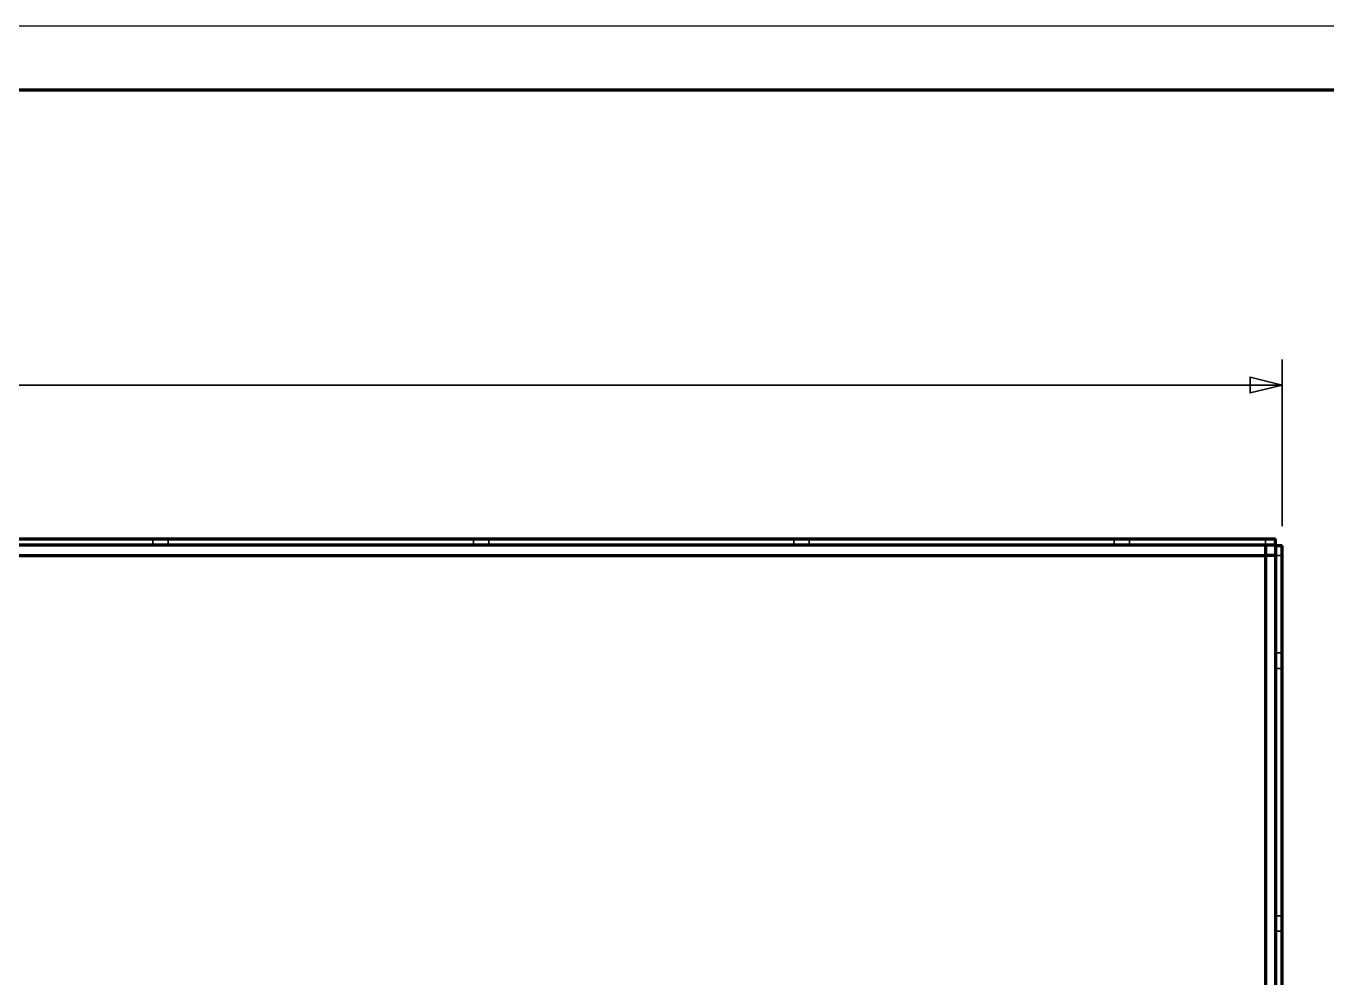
# Model space of a CAD drawing. Header units: millimetres. Extents: x 0 to 420, y 0 to 297.
# Drawn here: x 217 to 318.5, y 222.8 to 297 of the extents above; entities that cross this region are included whole.
import ezdxf

# ---------------------------------------------------------------- set-up
doc = ezdxf.new("R2010")
doc.units = ezdxf.units.MM
doc.linetypes.add('DASHED', pattern=[1.524, 1.27, -0.254])

msp = doc.modelspace()

# ---------------------------------------------------------------- linework, layer by layer
at = {"color": 7, "lineweight": 35}
for p, q in [((315, 258), (315, 271)), ((65, 269), (315, 269))]:
    msp.add_line(p, q, dxfattribs=at)
at = {"color": 1, "lineweight": 70}
for p, q in [((65.51, 257), (314.49, 257)), ((314.49, 256.5), (314.49, 257)), ((314.49, 256.5), (65.51, 256.5)), ((313.7, 256.5), (313.7, 256.49)), ((313.7, 256.49), (313.7, 256.48)), ((313.7, 256.48), (313.7, 256.46)), ((313.7, 256.46), (313.7, 256.42)), ((313.7, 256.42), (313.7, 256.38)), ((313.7, 256.38), (313.7, 256.33)), ((313.7, 256.33), (313.7, 256.27)), ((313.7, 256.27), (313.7, 256.2)), ((313.7, 256.2), (313.7, 256.13)), ((313.7, 256.13), (313.7, 256.05)), ((313.7, 256.05), (313.7, 255.96)), ((313.7, 255.96), (313.7, 255.88)), ((313.7, 255.88), (313.7, 255.79)), ((313.7, 255.79), (313.7, 255.7)), ((314.5, 256.49), (315, 256.49)), ((314.5, 197.51), (314.5, 256.49)), ((315, 197.51), (315, 256.49)), ((66.3, 255.7), (313.7, 255.7)), ((313.79, 255.7), (313.7, 255.7)), ((313.7, 255.7), (313.7, 198.3)), ((313.88, 255.7), (313.79, 255.7)), ((313.96, 255.7), (313.88, 255.7)), ((314.05, 255.7), (313.96, 255.7)), ((314.13, 255.7), (314.05, 255.7)), ((314.2, 255.7), (314.13, 255.7)), ((314.27, 255.7), (314.2, 255.7)), ((314.33, 255.7), (314.27, 255.7)), ((314.38, 255.7), (314.33, 255.7)), ((314.42, 255.7), (314.38, 255.7)), ((314.46, 255.7), (314.42, 255.7)), ((314.48, 255.7), (314.46, 255.7)), ((314.49, 255.7), (314.48, 255.7)), ((314.5, 255.7), (314.49, 255.7))]:
    msp.add_line(p, q, dxfattribs=at)
at = {"color": 5, "linetype": 'DASHED', "lineweight": 35}
for p, q in [((313.7, 257), (66.3, 257)), ((226.9, 257), (226.92, 257)), ((226.92, 257), (226.9, 257)), ((226.9, 257), (226.9, 256.5)), ((226.9, 257), (226.9, 256.5)), ((226.92, 257), (226.96, 257)), ((226.96, 257), (226.92, 257)), ((226.96, 257), (227.03, 257)), ((227.03, 257), (226.96, 257)), ((227.03, 257), (227.13, 257)), ((227.13, 257), (227.03, 257)), ((227.13, 257), (227.24, 257)), ((227.24, 257), (227.13, 257)), ((227.24, 257), (227.37, 257)), ((227.37, 257), (227.24, 257)), ((227.37, 257), (227.5, 257)), ((227.5, 257), (227.37, 257)), ((227.5, 257), (227.63, 257)), ((227.63, 257), (227.5, 257)), ((227.63, 257), (227.76, 257)), ((227.76, 257), (227.63, 257)), ((227.76, 257), (227.87, 257)), ((227.87, 257), (227.76, 257)), ((227.87, 257), (227.97, 257)), ((227.97, 257), (227.87, 257)), ((227.97, 257), (228.04, 257)), ((228.04, 257), (227.97, 257)), ((228.04, 257), (228.08, 257)), ((228.08, 257), (228.04, 257)), ((228.08, 257), (228.1, 257)), ((228.1, 257), (228.08, 257)), ((228.1, 257), (228.1, 256.5)), ((228.1, 257), (228.1, 256.5)), ((251.9, 257), (251.92, 257)), ((251.92, 257), (251.9, 257)), ((251.9, 257), (251.9, 256.5)), ((251.9, 257), (251.9, 256.5)), ((251.92, 257), (251.96, 257)), ((251.96, 257), (251.92, 257)), ((251.96, 257), (252.03, 257)), ((252.03, 257), (251.96, 257)), ((252.03, 257), (252.13, 257)), ((252.13, 257), (252.03, 257)), ((252.13, 257), (252.24, 257)), ((252.24, 257), (252.13, 257)), ((252.24, 257), (252.37, 257)), ((252.37, 257), (252.24, 257)), ((252.37, 257), (252.5, 257)), ((252.5, 257), (252.37, 257)), ((252.5, 257), (252.63, 257)), ((252.63, 257), (252.5, 257)), ((252.63, 257), (252.76, 257)), ((252.76, 257), (252.63, 257)), ((252.76, 257), (252.87, 257)), ((252.87, 257), (252.76, 257)), ((252.87, 257), (252.97, 257)), ((252.97, 257), (252.87, 257)), ((252.97, 257), (253.04, 257)), ((253.04, 257), (252.97, 257)), ((253.04, 257), (253.08, 257)), ((253.08, 257), (253.04, 257)), ((253.08, 257), (253.1, 257)), ((253.1, 257), (253.08, 257)), ((253.1, 257), (253.1, 256.5)), ((253.1, 257), (253.1, 256.5)), ((276.9, 257), (276.92, 257)), ((276.92, 257), (276.9, 257)), ((276.9, 257), (276.9, 256.5)), ((276.9, 257), (276.9, 256.5)), ((276.92, 257), (276.96, 257)), ((276.96, 257), (276.92, 257)), ((276.96, 257), (277.03, 257)), ((277.03, 257), (276.96, 257)), ((277.03, 257), (277.13, 257)), ((277.13, 257), (277.03, 257)), ((277.13, 257), (277.24, 257)), ((277.24, 257), (277.13, 257)), ((277.24, 257), (277.37, 257)), ((277.37, 257), (277.24, 257)), ((277.37, 257), (277.5, 257)), ((277.5, 257), (277.37, 257)), ((277.5, 257), (277.63, 257)), ((277.63, 257), (277.5, 257)), ((277.63, 257), (277.76, 257)), ((277.76, 257), (277.63, 257)), ((277.76, 257), (277.87, 257)), ((277.87, 257), (277.76, 257)), ((277.87, 257), (277.97, 257)), ((277.97, 257), (277.87, 257)), ((277.97, 257), (278.04, 257)), ((278.04, 257), (277.97, 257)), ((278.04, 257), (278.08, 257)), ((278.08, 257), (278.04, 257)), ((278.08, 257), (278.1, 257)), ((278.1, 257), (278.08, 257)), ((278.1, 257), (278.1, 256.5)), ((278.1, 257), (278.1, 256.5)), ((301.9, 257), (301.92, 257)), ((301.92, 257), (301.9, 257)), ((301.9, 257), (301.9, 256.5)), ((301.9, 257), (301.9, 256.5)), ((301.92, 257), (301.96, 257)), ((301.96, 257), (301.92, 257)), ((301.96, 257), (302.03, 257)), ((302.03, 257), (301.96, 257)), ((302.03, 257), (302.13, 257)), ((302.13, 257), (302.03, 257)), ((302.13, 257), (302.24, 257)), ((302.24, 257), (302.13, 257)), ((302.24, 257), (302.37, 257)), ((302.37, 257), (302.24, 257)), ((302.37, 257), (302.5, 257)), ((302.5, 257), (302.37, 257)), ((302.5, 257), (302.63, 257)), ((302.63, 257), (302.5, 257)), ((302.63, 257), (302.76, 257)), ((302.76, 257), (302.63, 257)), ((302.76, 257), (302.87, 257)), ((302.87, 257), (302.76, 257)), ((302.87, 257), (302.97, 257)), ((302.97, 257), (302.87, 257)), ((302.97, 257), (303.04, 257)), ((303.04, 257), (302.97, 257)), ((303.04, 257), (303.08, 257)), ((303.08, 257), (303.04, 257)), ((303.08, 257), (303.1, 257)), ((303.1, 257), (303.08, 257)), ((303.1, 257), (303.1, 256.5)), ((303.1, 257), (303.1, 256.5)), ((314.49, 257), (313.7, 257)), ((313.7, 257), (313.7, 256.5)), ((313.7, 256.99), (313.7, 257)), ((313.7, 256.97), (313.7, 256.99)), ((313.7, 256.93), (313.7, 256.97)), ((313.7, 256.87), (313.7, 256.93)), ((313.7, 256.8), (313.7, 256.87)), ((313.7, 256.72), (313.7, 256.8)), ((314.49, 257), (314.49, 256.5)), ((66.3, 256.5), (313.7, 256.5)), ((226.92, 256.5), (226.9, 256.5)), ((226.9, 256.5), (226.92, 256.5)), ((226.96, 256.5), (226.92, 256.5)), ((226.92, 256.5), (226.96, 256.5)), ((227.03, 256.5), (226.96, 256.5)), ((226.96, 256.5), (227.03, 256.5)), ((227.13, 256.5), (227.03, 256.5)), ((227.03, 256.5), (227.13, 256.5)), ((227.24, 256.5), (227.13, 256.5)), ((227.13, 256.5), (227.24, 256.5)), ((227.37, 256.5), (227.24, 256.5)), ((227.24, 256.5), (227.37, 256.5)), ((227.5, 256.5), (227.37, 256.5)), ((227.37, 256.5), (227.5, 256.5)), ((227.63, 256.5), (227.5, 256.5)), ((227.5, 256.5), (227.63, 256.5)), ((227.76, 256.5), (227.63, 256.5)), ((227.63, 256.5), (227.76, 256.5)), ((227.87, 256.5), (227.76, 256.5)), ((227.76, 256.5), (227.87, 256.5)), ((227.97, 256.5), (227.87, 256.5)), ((227.87, 256.5), (227.97, 256.5)), ((228.04, 256.5), (227.97, 256.5)), ((227.97, 256.5), (228.04, 256.5)), ((228.08, 256.5), (228.04, 256.5)), ((228.04, 256.5), (228.08, 256.5)), ((228.1, 256.5), (228.08, 256.5)), ((228.08, 256.5), (228.1, 256.5)), ((251.92, 256.5), (251.9, 256.5)), ((251.9, 256.5), (251.92, 256.5)), ((251.96, 256.5), (251.92, 256.5)), ((251.92, 256.5), (251.96, 256.5)), ((252.03, 256.5), (251.96, 256.5)), ((251.96, 256.5), (252.03, 256.5)), ((252.13, 256.5), (252.03, 256.5)), ((252.03, 256.5), (252.13, 256.5)), ((252.24, 256.5), (252.13, 256.5)), ((252.13, 256.5), (252.24, 256.5)), ((252.37, 256.5), (252.24, 256.5)), ((252.24, 256.5), (252.37, 256.5)), ((252.5, 256.5), (252.37, 256.5)), ((252.37, 256.5), (252.5, 256.5)), ((252.63, 256.5), (252.5, 256.5)), ((252.5, 256.5), (252.63, 256.5)), ((252.76, 256.5), (252.63, 256.5)), ((252.63, 256.5), (252.76, 256.5)), ((252.87, 256.5), (252.76, 256.5)), ((252.76, 256.5), (252.87, 256.5)), ((252.97, 256.5), (252.87, 256.5)), ((252.87, 256.5), (252.97, 256.5)), ((253.04, 256.5), (252.97, 256.5)), ((252.97, 256.5), (253.04, 256.5)), ((253.08, 256.5), (253.04, 256.5)), ((253.04, 256.5), (253.08, 256.5)), ((253.1, 256.5), (253.08, 256.5)), ((253.08, 256.5), (253.1, 256.5)), ((276.92, 256.5), (276.9, 256.5)), ((276.9, 256.5), (276.92, 256.5)), ((276.96, 256.5), (276.92, 256.5)), ((276.92, 256.5), (276.96, 256.5)), ((277.03, 256.5), (276.96, 256.5)), ((276.96, 256.5), (277.03, 256.5)), ((277.13, 256.5), (277.03, 256.5)), ((277.03, 256.5), (277.13, 256.5)), ((277.24, 256.5), (277.13, 256.5)), ((277.13, 256.5), (277.24, 256.5)), ((277.37, 256.5), (277.24, 256.5)), ((277.24, 256.5), (277.37, 256.5)), ((277.5, 256.5), (277.37, 256.5)), ((277.37, 256.5), (277.5, 256.5)), ((277.63, 256.5), (277.5, 256.5)), ((277.5, 256.5), (277.63, 256.5)), ((277.76, 256.5), (277.63, 256.5)), ((277.63, 256.5), (277.76, 256.5)), ((277.87, 256.5), (277.76, 256.5)), ((277.76, 256.5), (277.87, 256.5)), ((277.97, 256.5), (277.87, 256.5)), ((277.87, 256.5), (277.97, 256.5)), ((278.04, 256.5), (277.97, 256.5)), ((277.97, 256.5), (278.04, 256.5)), ((278.08, 256.5), (278.04, 256.5)), ((278.04, 256.5), (278.08, 256.5)), ((278.1, 256.5), (278.08, 256.5)), ((278.08, 256.5), (278.1, 256.5)), ((301.92, 256.5), (301.9, 256.5)), ((301.9, 256.5), (301.92, 256.5)), ((301.96, 256.5), (301.92, 256.5)), ((301.92, 256.5), (301.96, 256.5)), ((302.03, 256.5), (301.96, 256.5)), ((301.96, 256.5), (302.03, 256.5)), ((302.13, 256.5), (302.03, 256.5)), ((302.03, 256.5), (302.13, 256.5)), ((302.24, 256.5), (302.13, 256.5)), ((302.13, 256.5), (302.24, 256.5)), ((302.37, 256.5), (302.24, 256.5)), ((302.24, 256.5), (302.37, 256.5)), ((302.5, 256.5), (302.37, 256.5)), ((302.37, 256.5), (302.5, 256.5)), ((302.63, 256.5), (302.5, 256.5)), ((302.5, 256.5), (302.63, 256.5)), ((302.76, 256.5), (302.63, 256.5)), ((302.63, 256.5), (302.76, 256.5)), ((302.87, 256.5), (302.76, 256.5)), ((302.76, 256.5), (302.87, 256.5)), ((302.97, 256.5), (302.87, 256.5)), ((302.87, 256.5), (302.97, 256.5)), ((303.04, 256.5), (302.97, 256.5)), ((302.97, 256.5), (303.04, 256.5)), ((303.08, 256.5), (303.04, 256.5)), ((303.04, 256.5), (303.08, 256.5)), ((303.1, 256.5), (303.08, 256.5)), ((303.08, 256.5), (303.1, 256.5)), ((313.7, 256.62), (313.7, 256.72)), ((313.7, 256.51), (313.7, 256.62)), ((313.7, 256.39), (313.7, 256.51)), ((313.7, 256.5), (314.49, 256.5)), ((313.7, 256.26), (313.7, 256.39)), ((313.7, 256.13), (313.7, 256.26)), ((313.7, 255.99), (313.7, 256.13)), ((313.7, 255.85), (313.7, 255.99)), ((313.7, 255.7), (313.7, 255.85)), ((315, 256.49), (314.5, 256.49)), ((314.5, 255.7), (314.5, 256.49)), ((315, 255.7), (315, 256.49)), ((313.7, 255.7), (313.85, 255.7)), ((313.85, 255.7), (313.99, 255.7)), ((313.99, 255.7), (314.13, 255.7)), ((314.13, 255.7), (314.26, 255.7)), ((314.26, 255.7), (314.39, 255.7)), ((314.39, 255.7), (314.51, 255.7)), ((314.5, 255.7), (315, 255.7)), ((314.5, 198.3), (314.5, 255.7)), ((314.51, 255.7), (314.62, 255.7)), ((314.62, 255.7), (314.72, 255.7)), ((314.72, 255.7), (314.8, 255.7)), ((314.8, 255.7), (314.87, 255.7)), ((314.87, 255.7), (314.93, 255.7)), ((314.93, 255.7), (314.97, 255.7)), ((314.97, 255.7), (314.99, 255.7)), ((314.99, 255.7), (315, 255.7)), ((315, 255.7), (315, 198.3)), ((315, 248.1), (314.5, 248.1)), ((314.5, 248.1), (314.5, 248.08)), ((315, 248.1), (314.5, 248.1)), ((314.5, 248.08), (314.5, 248.1)), ((314.5, 248.08), (314.5, 248.04)), ((314.5, 248.04), (314.5, 248.08)), ((314.5, 248.04), (314.5, 247.97)), ((314.5, 247.97), (314.5, 248.04)), ((314.5, 247.97), (314.5, 247.87)), ((314.5, 247.87), (314.5, 247.97)), ((314.5, 247.87), (314.5, 247.76)), ((314.5, 247.76), (314.5, 247.87)), ((314.5, 247.76), (314.5, 247.63)), ((314.5, 247.63), (314.5, 247.76)), ((315, 248.08), (315, 248.1)), ((315, 248.1), (315, 248.08)), ((315, 248.04), (315, 248.08)), ((315, 248.08), (315, 248.04)), ((315, 247.97), (315, 248.04)), ((315, 248.04), (315, 247.97)), ((315, 247.87), (315, 247.97)), ((315, 247.97), (315, 247.87)), ((315, 247.76), (315, 247.87)), ((315, 247.87), (315, 247.76)), ((315, 247.63), (315, 247.76)), ((315, 247.76), (315, 247.63)), ((314.5, 247.63), (314.5, 247.5)), ((314.5, 247.5), (314.5, 247.63)), ((314.5, 247.5), (314.5, 247.37)), ((314.5, 247.37), (314.5, 247.5)), ((314.5, 247.37), (314.5, 247.24)), ((314.5, 247.24), (314.5, 247.37)), ((314.5, 247.24), (314.5, 247.13)), ((314.5, 247.13), (314.5, 247.24)), ((314.5, 247.13), (314.5, 247.03)), ((314.5, 247.03), (314.5, 247.13)), ((314.5, 247.03), (314.5, 246.96)), ((314.5, 246.96), (314.5, 247.03)), ((314.5, 246.96), (314.5, 246.92)), ((314.5, 246.92), (314.5, 246.96)), ((314.5, 246.92), (314.5, 246.9)), ((314.5, 246.9), (314.5, 246.92)), ((315, 246.9), (314.5, 246.9)), ((315, 246.9), (314.5, 246.9)), ((315, 247.5), (315, 247.63)), ((315, 247.63), (315, 247.5)), ((315, 247.37), (315, 247.5)), ((315, 247.5), (315, 247.37)), ((315, 247.24), (315, 247.37)), ((315, 247.37), (315, 247.24)), ((315, 247.13), (315, 247.24)), ((315, 247.24), (315, 247.13)), ((315, 247.03), (315, 247.13)), ((315, 247.13), (315, 247.03)), ((315, 246.96), (315, 247.03)), ((315, 247.03), (315, 246.96)), ((315, 246.92), (315, 246.96)), ((315, 246.96), (315, 246.92)), ((315, 246.9), (315, 246.92)), ((315, 246.92), (315, 246.9)), ((315, 227.6), (314.5, 227.6)), ((314.5, 227.6), (314.5, 227.58)), ((315, 227.6), (314.5, 227.6)), ((314.5, 227.58), (314.5, 227.6)), ((314.5, 227.58), (314.5, 227.54)), ((314.5, 227.54), (314.5, 227.58)), ((314.5, 227.54), (314.5, 227.47)), ((314.5, 227.47), (314.5, 227.54)), ((314.5, 227.47), (314.5, 227.37)), ((314.5, 227.37), (314.5, 227.47)), ((314.5, 227.37), (314.5, 227.26)), ((314.5, 227.26), (314.5, 227.37)), ((315, 227.58), (315, 227.6)), ((315, 227.6), (315, 227.58)), ((315, 227.54), (315, 227.58)), ((315, 227.58), (315, 227.54)), ((315, 227.47), (315, 227.54)), ((315, 227.54), (315, 227.47)), ((315, 227.37), (315, 227.47)), ((315, 227.47), (315, 227.37)), ((315, 227.26), (315, 227.37)), ((315, 227.37), (315, 227.26)), ((314.5, 227.26), (314.5, 227.13)), ((314.5, 227.13), (314.5, 227.26)), ((314.5, 227.13), (314.5, 227)), ((314.5, 227), (314.5, 227.13)), ((314.5, 227), (314.5, 226.87)), ((314.5, 226.87), (314.5, 227)), ((314.5, 226.87), (314.5, 226.74)), ((314.5, 226.74), (314.5, 226.87)), ((314.5, 226.74), (314.5, 226.63)), ((314.5, 226.63), (314.5, 226.74)), ((314.5, 226.63), (314.5, 226.53)), ((314.5, 226.53), (314.5, 226.63)), ((314.5, 226.53), (314.5, 226.46)), ((314.5, 226.46), (314.5, 226.53)), ((314.5, 226.46), (314.5, 226.42)), ((314.5, 226.42), (314.5, 226.46)), ((314.5, 226.42), (314.5, 226.4)), ((314.5, 226.4), (314.5, 226.42)), ((315, 226.4), (314.5, 226.4)), ((315, 226.4), (314.5, 226.4)), ((315, 227.13), (315, 227.26)), ((315, 227.26), (315, 227.13)), ((315, 227), (315, 227.13)), ((315, 227.13), (315, 227)), ((315, 226.87), (315, 227)), ((315, 227), (315, 226.87)), ((315, 226.74), (315, 226.87)), ((315, 226.87), (315, 226.74)), ((315, 226.63), (315, 226.74)), ((315, 226.74), (315, 226.63)), ((315, 226.53), (315, 226.63)), ((315, 226.63), (315, 226.53)), ((315, 226.46), (315, 226.53)), ((315, 226.53), (315, 226.46)), ((315, 226.42), (315, 226.46)), ((315, 226.46), (315, 226.42)), ((315, 226.4), (315, 226.42)), ((315, 226.42), (315, 226.4))]:
    msp.add_line(p, q, dxfattribs=at)
at = {"color": 7, "lineweight": 25}
msp.add_lwpolyline([(0, 0), (420, 0), (420, 297), (0, 297)], close=True, dxfattribs=at)
at = {"color": 7, "lineweight": 70}
msp.add_lwpolyline([(20, 5), (415, 5), (415, 292), (20, 292)], close=True, dxfattribs=at)
at = {"color": 7, "lineweight": 35}
msp.add_lwpolyline([(315, 269), (312.5, 269.62), (312.5, 268.38)], close=True, dxfattribs=at)

doc.saveas('drawing.dxf')
